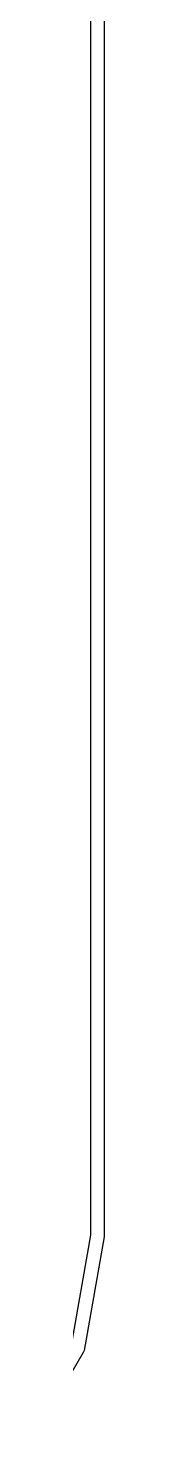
# Model space of a CAD drawing. Extents: x 51 to 137, y -158 to -25.
# Drawn here: x 99 to 99.4, y -155.67 to -131.28 of the extents above; entities that cross this region are included whole.
import ezdxf

# ---------------------------------------------------------------- set-up
doc = ezdxf.new("R2010")
doc.units = 0
doc.header["$MEASUREMENT"] = 0
doc.layers.add('BLACK', color=7, linetype='CONTINUOUS')

msp = doc.modelspace()

# ---------------------------------------------------------------- linework, layer by layer
at = {"layer": 'Black'}
for p, q in [((99.1692, -151.948), (99.1692, -125.484)), ((99.3978, -125.494), (99.3978, -151.958)), ((98.8316, -153.863), (99.1692, -151.948)), ((99.3961, -151.978), (99.0533, -153.922)), ((99.3978, -151.958), (99.3961, -151.968)), ((99.3961, -151.968), (99.3961, -151.978)), ((99.0397, -153.959), (98.0526, -155.669)), ((99.0533, -153.922), (99.0397, -153.959))]:
    msp.add_line(p, q, dxfattribs=at)

doc.saveas('drawing.dxf')
